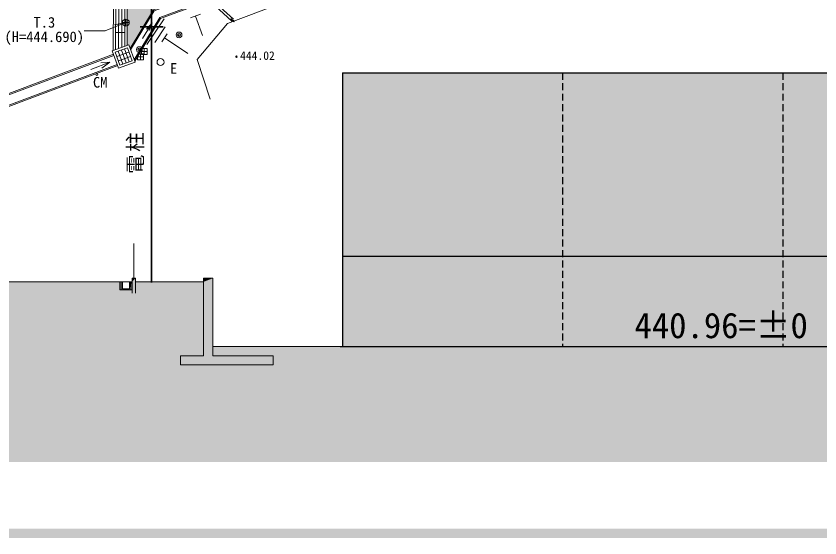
# Model space of a CAD drawing. Units: millimetres at full size; details may follow other scales. Extents: x -95576 to 124839, y -71355 to 87778.
# Drawn here: x -46266 to -11578, y -69304 to -46779 of the extents above; entities that cross this region are included whole.
import ezdxf
from ezdxf.enums import TextEntityAlignment as Align

# ---------------------------------------------------------------- set-up
doc = ezdxf.new("R2010")
doc.units = ezdxf.units.MM
doc.header["$LTSCALE"] = 250
doc.header["$PDMODE"] = 32
doc.header["$PDSIZE"] = 125
doc.linetypes.add('DASHED', pattern=[7.5, 6, -1.5])
doc.linetypes.add('DASHED1', pattern=[1.8, 1.2, -0.6])
for name, color, linetype, lineweight in [('0-1_極細線', 7, 'Continuous', 13), ('0-2_細線', 7, 'Continuous', 13), ('0-3_中線', 7, 'Continuous', 13), ('0-4_太線', 7, 'Continuous', 13), ('0-6_0-6___', 7, 'Continuous', 13), ('0-C_S-BGD-HTXT', 5, 'Continuous', 13), ('6-D_文字', 7, 'Continuous', 9), ('6-E_寸法', 4, 'Continuous', 9), ('9-C_排水管', 51, 'Continuous', 25)]:
    doc.layers.add(name, color=color, linetype=linetype, lineweight=lineweight)
doc.layers.add('A-C_排水管', color=254, linetype='Continuous')
doc.layers.add('F-D_F-Dﾚｲﾔ', color=150, linetype='Continuous')
doc.styles.add('ＭＳ ゴシック', font='')
doc.styles.get('ＭＳ ゴシック').set_extended_font_data('MS Gothic')

msp = doc.modelspace()

# ---------------------------------------------------------------- linework, layer by layer
at = {"layer": '0-2_細線'}
for p, q in [((-41678.5, -47058.3), (-41378.5, -47058.3)), ((-41528.5, -47208.3), (-41528.5, -46908.3))]:
    msp.add_line(p, q, dxfattribs=at)
msp.add_circle((-41528.5, -47058.3), 150, dxfattribs=at)
at = {"layer": '0-3_中線'}
msp.add_line((-41528.5, -47058.3), (-42018.2, -47159.5), dxfattribs=at)
msp.add_lwpolyline([(-41528.5, -47058.3), (-42423.5, -47414), (-43325.6, -47414)], dxfattribs=at)
at = {"layer": '0-4_太線'}
for p, q in [((-42074.2, -48268.2), (-42053.8, -43063.6)), ((-41974.1, -48231.5), (-41953.8, -43064)), ((-41840.5, -48182.7), (-41820.4, -43064.5)), ((-41707, -48133.9), (-41687.1, -43065)), ((-41473.3, -48048.5), (-41453.8, -43066)), ((-38313.5, -46701.1), (-38745.5, -46860.3)), ((-38529.5, -46780.7), (-38223.5, -47611.4)), ((-40811.9, -47745.6), (-40399.3, -47067.4)), ((-39881.9, -46893.4), (-40628.3, -48011.6)), ((-37002.5, -46887.5), (-36849.6, -47022.8)), ((-41571.2, -47494.9), (-41971.2, -47493.3)), ((-39832.2, -47249.8), (-40280.1, -47920.7)), ((-39745.2, -47550.4), (-39969.1, -47885.8)), ((-39857.2, -47718.1), (-38850.2, -48390.3)), ((-41592.2, -48198.4), (-41389.7, -48752.3)), ((-53441.8, -52693.8), (-42060.3, -48428.6)), ((-53424.3, -52740.6), (-42043.2, -48475.5)), ((-41393.6, -48335.1), (-41918, -48526.8)), ((-41854.4, -48294.3), (-41651.9, -48848.2)), ((-41326.1, -48519.8), (-41850.5, -48711.5)), ((-41723.3, -48246.3), (-41520.8, -48800.2)), ((-53276.9, -53133.9), (-41899, -48870)), ((-43042.8, -49087.1), (-42222.3, -48772.1)), ((-53259.3, -53180.8), (-41881.8, -48917))]:
    msp.add_line(p, q, dxfattribs=at)
at = {"layer": '0-4_太線', "linetype": 'DASHED'}
for p, q in [((-38034.9, -45998.6), (-36958.4, -46992)), ((-37967.1, -45925.1), (-36890.6, -46918.5))]:
    msp.add_line(p, q, dxfattribs=at)
at = {"layer": '0-4_太線'}
for points in [[(-41344, -48179.5), (-40335.6, -46516.3), (-23307.3, -40242.6), (-10149, -35437.4)], [(-41322, -48239.7), (-40301.9, -46557.2), (-23290, -40289.6), (-10131.9, -35484.4)], [(-41168.1, -48660.8), (-40066.1, -46843.3), (-23169.5, -40618.2), (-10011.8, -35813.1)], [(-41146.1, -48721), (-40032.4, -46884.2), (-23152.3, -40665.1), (-9994.7, -35860.1)], [(-23262.7, -40708.6), (-16212.2, -38471.2), (-11141.6, -37023.5), (-10379.6, -37501.5), (-9558.5, -41468.5), (-10416.6, -41771), (-11372, -38117.5), (-19645.4, -40569), (-30367.1, -44539.8), (-37135.7, -47096.2), (-38444.8, -48657.9), (-37889, -50362.9)], [(-41953.8, -43064), (-41553.8, -43065.6), (-41573.5, -48085.1)], [(-40643, -47347.8), (-40399.3, -47067.4), (-40528.9, -47399.1)], [(-36924.7, -47007.1), (-36849.6, -47022.8), (-36876.6, -46954.9)], [(-42565.4, -49024.5), (-42222.3, -48772.1), (-42603.8, -48800.6)]]:
    msp.add_lwpolyline(points, dxfattribs=at)
for points in [[(-41842.5, -49024.3), (-42113.7, -48282.6), (-41401.5, -48022.2), (-41130.4, -48764)], [(-41258.6, -48704.4), (-41783, -48896.1), (-41985.5, -48342.2), (-41461.1, -48150.5)]]:
    msp.add_lwpolyline(points, close=True, dxfattribs=at)
for centre, radius in [((-40032.1, -48765.2), 150), ((-42780.9, -49289.9), 50)]:
    msp.add_circle(centre, radius, dxfattribs=at)
at = {"layer": '0-6_0-6___'}
for start, end in [(0, 180), (179.99898, 0.00102)]:
    msp.add_arc((-36757.4, -48532.1), 30, start, end, dxfattribs=at)
at = {"layer": '0-C_S-BGD-HTXT'}
for p, q in [((-40735.5, -48430.5), (-40735.5, -48180.5)), ((-41020.9, -48536.6), (-40770.9, -48536.6)), ((-40895.9, -48661.6), (-40895.9, -48411.6)), ((-40860.5, -48305.5), (-40610.5, -48305.5))]:
    msp.add_line(p, q, dxfattribs=at)
for points in [[(-40860.5, -48430.5), (-40610.5, -48430.5), (-40610.5, -48180.5), (-40860.5, -48180.5)], [(-41020.9, -48661.6), (-40770.9, -48661.6), (-40770.9, -48411.6), (-41020.9, -48411.6)]]:
    msp.add_lwpolyline(points, close=True, dxfattribs=at)
at = {"layer": '0-C_S-BGD-HTXT', "color": 6}
for centre in [(-39234.1, -47591.7), (-40945.8, -48228.1)]:
    msp.add_circle(centre, 125, dxfattribs=at)
for p in [(-39234.1, -47591.7), (-40945.8, -48228.1)]:
    msp.add_point(p, dxfattribs=at)
at = {"layer": '6-D_文字', "color": 2, "lineweight": 35}
for p, q in [((-40416.1, -45247.4), (-40416.1, -58282.6)), ((-40916.1, -47247.4), (-39916.1, -47247.4))]:
    msp.add_line(p, q, dxfattribs=at)
at = {"layer": '6-D_文字', "color": 3, "lineweight": 25}
for p, q in [((-32185.2, -49229), (-32185.2, -61047.4)), ((-32185.2, -49229), (5814.8, -49229)), ((-32185.2, -57147.4), (5814.8, -57147.4)), ((-32275.2, -61047.4), (4724.8, -61047.4))]:
    msp.add_line(p, q, dxfattribs=at)
at = {"layer": '6-D_文字', "color": 3, "linetype": 'DASHED1', "lineweight": 25}
for p, q in [((-22685.2, -49229), (-22685.2, -61047.4)), ((-13185.2, -49229), (-13185.2, -61047.4))]:
    msp.add_line(p, q, dxfattribs=at)
at = {"layer": '6-D_文字', "lineweight": 18}
for p, q in [((-47757.5, -58247.4), (-41257.5, -58247.4)), ((-41727.5, -58247.4), (-41727.5, -58597.4)), ((-41677.5, -58247.4), (-41677.5, -58547.4)), ((-41367.5, -58547.4), (-41367.5, -58247.4)), ((-41317.5, -58247.4), (-41317.5, -58597.4)), ((-41107.5, -58097.4), (-41107.5, -58733)), ((-38175.2, -58247.4), (-41107.5, -58247.4)), ((-37775.2, -58097.4), (-37775.2, -61437.4)), ((-41677.5, -58547.4), (-41367.5, -58547.4)), ((-37775.2, -61047.4), (-32275.2, -61047.4)), ((-39175.2, -61437.4), (-38175.2, -61437.4)), ((-39175.2, -61437.4), (-39175.2, -61837.4)), ((-37775.2, -61437.4), (-35175.2, -61437.4)), ((-35175.2, -61437.4), (-35175.2, -61837.4)), ((-39175.2, -61837.4), (-35175.2, -61837.4))]:
    msp.add_line(p, q, dxfattribs=at)
for points in [[(-41787.5, -58247.4), (-41787.5, -58597.4), (-41257.5, -58597.4)], [(-41107.5, -58097.4), (-41257.5, -58097.4), (-41257.5, -58733)], [(-37775.2, -58097.4), (-38175.2, -58097.4), (-38175.2, -61437.4)]]:
    msp.add_lwpolyline(points, dxfattribs=at)
at = {"layer": '6-E_寸法', "color": 7, "lineweight": 18}
msp.add_line((-41182.5, -58097.4), (-41182.5, -56597.4), dxfattribs=at)
at = {"layer": '9-C_排水管', "color": 9}
for points in [[(-41472.9, -40332.6), (-41473.3, -48048.5), (-41401.5, -48022.2)], [(-41472.9, -40332.6), (-41401.5, -48022.2), (-41344, -48179.5)], [(-41472.9, -40332.6), (-41344, -48179.5), (-40335.6, -46516.3)]]:
    msp.add_solid(points, dxfattribs=at)
at = {"layer": '9-C_排水管', "color": 254}
for points in [[(-50621.9, -66031.3), (-37775.2, -61047.4), (-37775.2, -58097.4)], [(-50621.9, -66031.3), (-37775.2, -58097.4), (-38175.2, -58247.4)], [(-38175.2, -58247.4), (-41367.5, -58547.4), (-50621.9, -66031.3)], [(-41677.5, -58247.4), (-47337.5, -58247.4), (-47337.5, -58547.4)], [(-41677.5, -58547.4), (-41677.5, -58247.4), (-47337.5, -58547.4)], [(-41107.5, -58097.4), (-41257.5, -58247.4), (-41367.5, -58547.4)], [(-41107.5, -58247.4), (-41107.5, -58097.4), (-41367.5, -58547.4)], [(-41257.5, -58247.4), (-41367.5, -58247.4), (-41367.5, -58547.4)], [(-38175.2, -58247.4), (-41107.5, -58247.4), (-41367.5, -58547.4)], [(-41107.5, -58097.4), (-41257.5, -58097.4), (-41257.5, -58247.4)], [(-37775.2, -58097.4), (-38175.2, -58097.4), (-38175.2, -58247.4)], [(-50621.9, -66031.3), (-47647.5, -58547.4), (-41367.5, -58547.4)], [(-50621.9, -66031.3), (-31538.2, -61047.4), (-37040, -61047.4)], [(-50621.9, -66031.3), (-31538.2, -61047.4), (52055.4, -63357.4), (51655.4, -61971.2)], [(-50621.9, -66031.3), (-37040, -61047.4), (-37775.2, -61047.4)], [(-31538.2, -61047.4), (5461.8, -61047.4), (51655.4, -61971.2)], [(-50621.9, -66031.3), (52255.4, -64857.4), (52255.4, -63357.4)], [(-50621.9, -66031.3), (52255.4, -63357.4), (52055.4, -63357.4)], [(-50621.9, -66031.3), (66366.6, -66005.5), (52255.4, -64857.4)]]:
    msp.add_solid(points, dxfattribs=at)
at = {"layer": 'A-C_排水管', "color": 7}
msp.add_solid([(-32185.2, -49229), (-32185.2, -57147.4), (5814.8, -49229), (5814.8, -57147.4)], dxfattribs=at)
at = {"layer": 'A-C_排水管', "color": 51}
msp.add_solid([(-32185.2, -57147.4), (-32185.2, -61047.4), (5814.8, -57147.4), (5814.8, -61047.4)], dxfattribs=at)
at = {"layer": 'F-D_F-Dﾚｲﾔ'}
msp.add_solid([(-95576.2, -69303.6), (-95576.2, -68903.6), (97513.4, -69303.6), (97513.4, -68903.6)], dxfattribs=at)

# ---------------------------------------------------------------- texts
at = {"layer": '0-1_極細線', "style": 'ＭＳ ゴシック'}
for s, p in [('E', (-39621.2, -49401.3)), ('CM', (-42947.5, -50003.4))]:
    msp.add_text(s, height=458.2, dxfattribs=at).set_placement(p, align=Align.BOTTOM_LEFT)
at = {"layer": '0-3_中線', "style": 'ＭＳ ゴシック'}
for s, p in [('T.3', (-45513.1, -47414)), ('(H=444.690)', (-46763.1, -48039))]:
    msp.add_text(s, height=458.2, dxfattribs=at).set_placement(p, align=Align.BOTTOM_LEFT)
at = {"layer": '0-6_0-6___', "style": 'ＭＳ ゴシック'}
msp.add_text('444.02', height=366.6, dxfattribs=at).set_placement((-36598.3, -48779.1), align=Align.BOTTOM_LEFT)
at = {"layer": '6-D_文字', "color": 1, "style": 'ＭＳ ゴシック'}
msp.add_text('440.96=±0', height=1100, dxfattribs=at).set_placement((-19581.1, -61011.5), align=Align.BOTTOM_LEFT)
at = {"layer": '6-D_文字', "insert": (-40733, -53590.6), "char_height": 641.5, "attachment_point": 7, "rotation": 90, "style": 'ＭＳ ゴシック'}
msp.add_mtext('\\T1.15;\\W0.95;電柱', dxfattribs=at)

doc.saveas('drawing.dxf')
